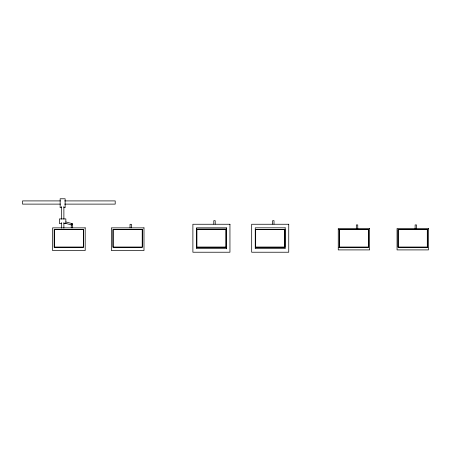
<?xml version="1.0" encoding="UTF-8"?>
<svg xmlns="http://www.w3.org/2000/svg" width="451" height="451" viewBox="0 0 451 451"><rect width="100%" height="100%" fill="white"/><g stroke="black" fill="none" stroke-linecap="round" stroke-linejoin="round"><path stroke-width="0.68" d="M60.451 200.909L22.55 200.909L22.55 204.117L60.451 204.117M64.662 200.909L115.202 200.909L115.202 204.117L64.662 204.117M61.392 207.68L60.146 207.68L60.146 198.773L65.136 198.773L65.136 207.68L63.884 207.68M61.359 223.538L59.431 223.538L59.431 218.91L65.846 218.91L65.846 222.382M63.924 223.538L65.846 223.538L65.846 222.862M196.253 229.029L226.577 229.029L226.577 248.839M338.791 229.474L368.67 229.474L368.67 247.278L338.791 247.278M427.914 229.474L398.036 229.474L398.036 247.278L427.914 247.278M65.88 221.943L72.16 223.623M64.848 223.144L71.76 224.993M427.469 229.474L427.469 247.278M416.549 228.95L416.549 224.931L415.123 224.931L415.123 228.95M357.75 228.95L357.75 224.931L356.324 224.931L356.324 228.95M339.237 229.474L339.237 247.278M274.011 224.085L274.011 220.691L272.584 220.691L272.584 224.085M215.212 224.085L215.212 220.691L213.785 220.691L213.785 224.085M131.466 227.823L131.466 224.305L130.04 224.305L130.04 227.823M72.673 227.823L72.673 224.305L71.247 224.305L71.247 227.823M63.884 206.581L63.884 219.13M63.884 222.602L63.884 228.11M61.392 206.581L61.392 219.13M61.392 222.602L61.392 228.11M71.478 224.807A0.71 0.637 -75 0 1 71.529 223.803A0.71 0.637 -75 0 1 72.436 223.803A0.71 0.637 -75 0 1 72.385 224.807M229.948 224.254L192.887 224.254L192.887 252.227L229.948 252.227L229.948 224.254M288.741 224.254L251.681 224.254L251.681 252.227L288.741 252.227L288.741 224.254M85.194 227.868L52.553 227.868L52.553 250.536L85.194 250.536L85.194 227.868M143.993 227.868L111.352 227.868L111.352 250.536L143.993 250.536L143.993 227.868M226.379 227.817L196.45 227.817L196.45 248.664L226.379 248.664L226.379 227.817M285.179 227.817L255.249 227.817L255.249 248.664L285.179 248.664L285.179 227.817M369.651 228.494L338.256 228.494L338.256 249.91L369.651 249.91L369.651 228.494M428.45 228.494L397.055 228.494L397.055 249.91L428.45 249.91L428.45 228.494M83.593 229.474L54.159 229.474L54.159 247.278L83.593 247.278L83.593 229.474M142.392 229.474L112.959 229.474L112.959 247.278L142.392 247.278L142.392 229.474M226.131 229.474L196.698 229.474L196.698 247.278L226.131 247.278L226.131 229.474M284.931 229.474L255.497 229.474L255.497 247.278L284.931 247.278L284.931 229.474M83.412 229.649L54.334 229.649L54.334 247.097L83.412 247.097L83.412 229.649M142.212 229.649L113.133 229.649L113.133 247.097L142.212 247.097L142.212 229.649M225.957 229.649L196.878 229.649L196.878 247.097L225.957 247.097L225.957 229.649M284.75 229.649L255.672 229.649L255.672 247.097L284.75 247.097L284.75 229.649M368.495 229.649L339.417 229.649L339.417 247.097L368.495 247.097L368.495 229.649M427.294 229.649L398.216 229.649L398.216 247.097L427.294 247.097L427.294 229.649"/></g></svg>
